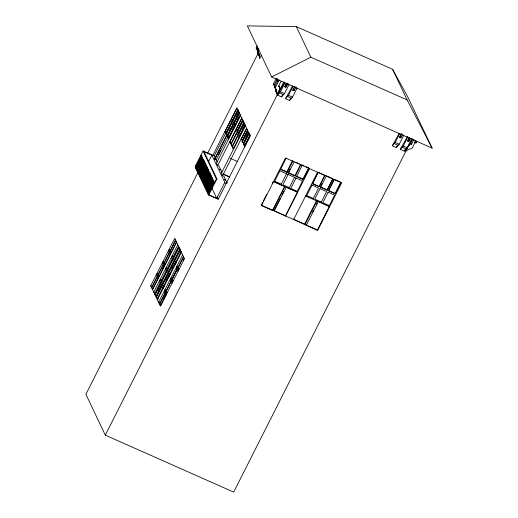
<?xml version="1.0" encoding="UTF-8"?>
<svg xmlns="http://www.w3.org/2000/svg" width="518" height="518" viewBox="0 0 518 518"><rect width="100%" height="100%" fill="white"/><g stroke="black" fill="none" stroke-linecap="round" stroke-linejoin="round"><path stroke-width="0.78" d="M215.255 158.068L214.225 155.892L203.062 150.945L195.066 166.777L208.411 194.872L218.233 199.229L250.22 135.904L236.875 107.809L212.885 155.303M208.411 194.872L209.259 193.195L204.481 183.217L209.848 172.585L210.153 173.226L204.785 183.851L204.118 183.553L195.37 167.418L201.295 155.685L201.968 155.983M257.815 47.164L256.76 49.255L256.17 47.98L257.226 45.895M208.961 192.56L208.67 193.136L196.231 166.951L201.599 156.326M196.231 166.951L195.927 166.317L196.594 166.608L201.599 156.701M196.84 168.227L202.208 157.601M202.214 157.971L197.203 167.89L196.536 167.592L201.903 156.967L202.57 157.258M202.512 158.243L197.144 168.868L197.811 169.166L202.823 159.246M258.404 48.433L257.349 50.524L259.291 54.526L259.758 58.333L261.428 55.031M197.442 169.509L202.81 158.877M203.114 159.518L197.746 170.144L198.413 170.441L200.207 166.9M257.945 51.794L259 49.702M198.051 170.785L203.419 160.159L204.086 160.457M200.919 165.482L203.788 159.816M198.083 172.216L85.897 394.302L105.309 435.165L233.696 492.1L412.166 138.779M207.556 153.47L258.184 53.237M204.027 161.435L198.659 172.06L199.326 172.358M199.378 171.011L204.39 161.092L203.723 160.794L198.355 171.426L199.022 171.723L198.718 171.082L199.022 171.723M258.579 55.789L257.517 50.712L258.579 55.789L259.246 54.468M199.631 172.999L204.999 162.374L204.332 162.076L198.964 172.701L199.631 172.999L204.481 183.217M205.303 163.015L199.935 173.64L200.239 174.281L205.607 163.649L205.911 164.29L200.544 174.916L200.842 175.557L206.216 164.925L206.514 165.566L201.146 176.191L201.45 176.832L206.818 166.207M208.34 162.115L211.849 155.18L203.937 151.67L217.081 179.338L216.414 179.04L203.062 150.945M201.755 177.473L207.122 166.841M225.317 131.106L230.646 120.552L231.656 122.682L226.327 133.236L225.317 131.106L226.651 131.702L231.63 121.853M237.989 110.153L232.323 121.367L231.313 119.237L236.979 108.022M202.059 178.108L207.427 167.482M202.363 178.749L207.375 168.829M214.225 155.892L225.854 132.867M237.963 109.317L232.653 119.826L231.313 119.237M202.667 179.383L208.035 168.758M202.965 180.024L208.34 169.399M226.528 133.663L231.863 123.109L232.873 125.239L227.538 135.794L226.528 133.663L227.907 134.279L232.886 124.424M239.206 112.704L233.54 123.919L232.53 121.788L238.189 110.58M203.27 180.665L208.637 170.034M217.178 162.108L216.148 159.939L214.607 158.922L226.599 135.179M184.602 258.314L160.438 306.216L150.732 285.781L174.721 238.286L184.427 258.722M203.574 181.3L208.942 170.675M214.808 159.35L226.806 135.599M229.798 129.61L230.51 128.205M236.493 116.349L238.267 112.846M234.537 123.802L233.864 122.384L239.174 111.869M208.89 172.021L203.878 181.941L204.176 182.576L209.55 171.95M218.486 154.481L220.668 150.162M227.745 136.221L233.074 125.667L234.084 127.791L228.755 138.345L227.745 136.221L229.124 136.83L234.097 126.981M240.417 115.255L234.751 126.47L233.741 124.346L239.407 113.131M151.541 287.484L157.381 275.861M163.377 263.992L157.867 274.954L157.064 273.251L158.398 273.841M163.869 263.079L169.373 252.117M175.706 239.581L169.865 251.204L169.056 249.501L170.396 250.097M216.148 159.939L227.778 136.914M158.884 277.078L158.074 275.382L163.403 264.827M170.875 253.334L170.066 251.631L175.731 240.417M232.828 128.665L233.54 127.26M236.998 120.305L238.772 116.803M205.089 184.492L210.457 173.86M240.43 114.446L235.12 124.955L233.741 124.346M162.406 269.211L163.83 266.401M158.346 277.972L153.037 288.487L151.742 287.911L157.407 276.696L158.217 278.399M164.387 266.123L159.408 275.971L158.074 275.382M170.383 254.247L165.41 264.096L164.07 263.507L169.399 252.952L170.208 254.655M176.716 241.712L171.406 252.227L170.066 251.631M152.551 289.614L176.541 242.12M205.393 185.127L210.761 174.501M240.514 115.469L216.524 162.963L217.741 165.52L219.075 166.11L220.797 169.729L219.457 169.14L219.658 169.561L220.998 170.157L222.028 172.326M205.698 185.768L211.066 175.142M206.002 186.409L211.37 175.777M206.3 187.043L211.668 176.418M177.752 244.677L153.762 292.171L155.102 292.761L155.659 293.933M217.741 165.52L241.731 118.026M206.604 187.684L211.972 177.052M242.845 120.364L237.179 131.578L236.169 129.455L241.828 118.24M206.909 188.325L212.276 177.693M207.213 188.96L212.581 178.334M167.942 269.509L167.385 268.337L172.364 258.488M178.697 245.953L173.388 256.462L172.093 255.886L173.2 258.229L178.865 247.015M155.102 292.761L160.412 282.252M161.985 281.397L161.435 280.232L166.407 270.377M238.138 131.442L237.464 130.024L242.774 119.516M207.517 189.601L212.529 179.681M154.876 294.509L160.541 283.294L159.427 280.957M166.537 271.426L161.208 281.98L160.094 279.636L161.435 280.232M167.204 270.105L172.533 259.55L171.426 257.206M207.822 190.236L213.189 179.61M167.754 273.977L162.419 284.531L161.409 282.401L166.738 271.846M180.083 249.572L174.417 260.787L173.407 258.657L179.066 247.442M244.056 122.921L238.39 134.136L237.38 132.006L243.046 120.791M208.119 190.877L213.494 180.251L213.792 180.886L208.424 191.518M158.689 290.197L161.169 285.288M162.037 284.298L156.371 295.513L155.076 294.936L160.742 283.722L161.752 285.852L156.086 297.067M167.722 273.148L162.749 282.996L161.409 282.401M173.679 261.253L168.7 271.102L167.405 270.532L172.74 259.978L173.75 262.102L168.415 272.656M180.05 248.737L174.741 259.246L173.407 258.657M244.03 122.086L238.714 132.602L237.38 132.006M208.728 192.152L214.096 181.527M209.032 192.793L214.4 182.161M163.733 287.296L162.62 284.958L167.955 274.404M175.731 263.552L174.618 261.208L180.283 249.993M245.267 125.473L239.601 136.687L238.591 134.557L244.256 123.349M216.414 179.04L214.342 183.145L200.99 155.05M224.786 182.42L216.731 198.375L208.819 194.865L216.88 178.911M171.846 269.01L173.977 264.789M165.889 280.905L168.376 275.977M179.999 252.965L180.711 251.567M242.204 129.824L244.684 124.916M158.184 299.255L157.627 298.083L162.937 287.568M164.517 286.719L163.96 285.547L169.289 274.993M170.474 274.831L169.917 273.659L174.89 263.804M176.508 262.976L175.952 261.804L181.268 251.288M245.241 124.637L239.931 135.153L238.591 134.557M157.401 299.831L181.397 252.337M245.37 125.686L221.38 173.18L222.591 175.738L223.931 176.327L225.647 179.947L224.307 179.351L224.514 179.778L225.893 180.387L227.266 183.288M182.608 254.888L158.618 302.382L159.952 302.978M222.591 175.738L246.581 128.244M247.623 129.727L242.314 140.242L241.019 139.666L246.685 128.451M177.175 268.687L172.196 278.535L170.946 277.978L172.766 281.811M159.427 304.085L165.261 292.463M171.264 280.594L165.754 291.556L164.951 289.853L166.284 290.443M171.756 279.681L177.085 269.127L176.275 267.424M183.592 256.183L177.752 267.806L176.942 266.103L178.283 266.699M166.77 293.68L165.961 291.977L171.29 281.423M178.762 269.936L177.952 268.233L183.618 257.019M248.88 132.297L243.57 142.813L242.23 142.217L242.029 141.796L247.695 130.581M242.23 142.217L247.895 131.002M163.597 299.074L166.071 294.166M182.983 260.69L184.045 258.586M166.194 294.554L160.884 305.07L159.628 304.513L165.294 293.298L166.103 295.001M245.804 137.464L248.284 132.556M277.214 79.021L274.041 85.295L273.452 84.02L276.269 78.445M250.052 134.835L244.742 145.351L243.447 144.775L243.246 144.354L248.905 133.139M243.447 144.775L249.113 133.56M277.693 78.807L277.046 80.083L276.877 79.727L277.823 81.786L278.878 79.694M280.044 88.429L278.82 86.085L280.044 88.429L277.091 94.282L276.573 90.566L274.637 86.564L277.803 80.29M250.123 135.69L244.561 147.118M275.226 87.833L279.098 80.167M281.132 81.209L278.949 85.522L279.409 87.354M105.309 435.165L283.786 81.85M289.083 84.492L284.505 93.551L281.514 96.898L277.499 95.124L284.686 82.187M277.499 95.124L280.491 91.777L285.029 82.796M288.215 83.443L285.839 87.322L284.712 86.817L286.473 83.333M284.712 86.817L287.089 82.945M285.839 87.322L287.6 83.832M281.514 96.898L282.847 94.263M297.105 88.047L292.528 97.112L289.536 100.46L285.522 98.679L292.748 85.671M285.522 98.679L288.52 95.331L293.097 86.273M296.238 87.005L293.861 90.877L292.735 90.378L294.496 86.894M292.735 90.378L295.111 86.506M289.536 100.46L290.533 98.478M272.818 210.612L272.617 210.185L284.654 186.357L284.855 186.784L272.818 210.612L261.448 205.568L261.24 205.141L262.704 202.253M263.429 200.809L266.712 194.315M272.183 183.482L272.915 182.038M261.448 205.568L285.476 157.996L341.647 182.899L317.612 230.478M286.143 158.288L280.484 169.503L287.173 172.475L292.838 161.26L292.495 160.541L286.836 171.756L287.173 172.475M279.901 170.862L274.695 181.164L281.293 184.097L286.499 173.789M295.195 176.029L294.988 175.589L300.654 164.374L300.861 164.815L295.195 176.029L288.513 173.064L288.306 172.624L290.074 169.121M288.513 173.064L294.179 161.849M288.099 174.495L282.906 184.771L289.342 187.62L294.535 177.35M274.43 210.127L280.244 198.614M282.064 195.014L283.877 191.414M286.195 187.38L274.067 210.845L285.424 215.883L297.423 192.133L286.771 187.412M296.031 178.011L290.773 188.422L297.293 191.31L302.551 180.905L279.817 170.823M308.624 167.826L308.883 168.369L303.218 179.584L302.959 179.04L308.624 167.826L305.95 166.641M309.55 168.667L285.56 216.161L285.353 215.734M293.583 219.723L317.573 172.229M318.117 172.254L312.451 183.469L319.263 186.7L324.928 175.485L318.117 172.254L312.574 183.735L319.263 186.7M312.037 185.114L306.747 195.584L313.306 198.498M319.14 186.435L324.799 175.22M313.267 198.575L318.596 188.021L311.914 185.055M332.951 179.047L327.285 190.261L320.603 187.296L320.402 186.881L322.177 183.378M320.603 187.296L326.269 176.081L326.068 175.667M320.059 188.669L314.769 199.145L321.328 202.052M316.945 201.016L304.947 224.76L304.642 224.113L316.634 200.362M312.626 211.979L313.358 210.535M316.265 204.778L316.99 203.341M306.287 225.356L318.285 201.606L318.078 201.185L329.649 206.65L305.575 195.972M327.285 190.261L327.091 189.847L332.757 178.632L326.741 175.965M321.289 202.137L326.618 191.582L319.936 188.617M328.788 189.756L334.097 179.241M334.291 179.642L328.626 190.851L335.314 193.816L340.974 182.608L340.786 182.206L335.12 193.421L335.314 193.816M328.082 192.23L322.792 202.7L329.357 205.614M329.312 205.691L334.647 195.137L327.959 192.172M272.656 210.107L317.657 230.393L317.45 229.973L329.448 206.222M403.839 135.166L399.261 144.231L396.27 147.578L392.255 145.798L399.113 133.508M392.255 145.798L395.253 142.45L399.825 133.385M402.648 134.758L400.595 137.995L399.469 137.497L401.23 134.013M399.469 137.497L401.845 133.618M396.27 147.578L397.267 145.597M411.862 138.727L407.284 147.785L404.293 151.133L400.278 149.359L407.504 136.351M400.278 149.359L403.276 146.011L407.854 136.946M410.67 138.319L408.618 141.55L407.491 141.051L409.252 137.568M407.491 141.051L409.544 137.82M408.618 141.55L409.673 139.459M404.293 151.133L405.29 149.158M405.762 150.641L408.093 146.024M409.706 143.59L410.91 143.039L412.723 139.439M408.43 145.364L411.512 144.315L414.057 139.277M414.575 142.456L416.472 141.938L415.909 143.046L414.575 142.456L415.63 140.365M415.844 140.812L411.965 148.478L408.864 149.229L405.426 151.301M416.446 141.297L415.909 143.046M271.62 76.955L310.858 57.226L407.148 99.929L432.103 148.122L271.62 76.955L247.371 25.9L296.315 26.606L392.599 69.302L407.847 97.067L432.103 148.122M400.233 136.81L401.359 137.315M408.255 140.372L409.382 140.87M285.476 86.137L286.603 86.636M293.499 89.698L294.625 90.197M395.253 142.45L399.261 144.231M403.276 146.011L407.284 147.785M280.491 91.777L284.505 93.551M288.52 95.331L292.528 97.112M394.036 143.48L398.044 145.26M402.059 147.041L406.067 148.821M279.28 92.806L283.288 94.587M287.302 96.367L291.31 98.142M232.53 121.788L233.864 122.384M236.169 129.455L237.464 130.024M303.943 165.754L301.942 164.866L302.201 165.41L296.536 176.625L303.218 179.584M295.972 162.302L299.32 163.785M334.77 179.539L340.119 181.909M242.029 141.796L243.324 142.372M243.246 144.354L244.58 144.943M280.808 169.082L286.836 171.756M288.306 172.624L294.988 175.589M296.277 176.075L302.959 179.04M320.402 186.881L327.091 189.847M328.438 190.456L335.12 193.421M230.465 158.404L237.574 161.558M306.688 195.953L308.819 196.898M274.702 181.947L283.942 186.046M273.485 181.74L297.423 192.133M214.607 158.922L215.941 159.518M223.349 174.119L229.247 176.735M222.999 174.126L229.629 177.065M196.885 166.038L195.914 165.1M200.913 169.859L203.788 171.147M226.23 183.398L224.987 182.848L211.642 154.752M293.272 219.069L304.642 224.113M306.086 224.929L317.45 229.973M261.24 205.141L272.617 210.185M174.618 261.208L175.952 261.804M164.394 261.972L163.06 261.376L164.879 265.21M177.952 268.233L179.293 268.829M167.385 268.337L166.09 267.761L169.729 275.427M169.917 273.659L168.622 273.083L173.951 262.529L175.065 264.873M173.29 280.698L171.957 280.108L177.285 269.554L178.095 271.257M162.62 284.958L163.96 285.547M165.961 291.977L167.295 292.573M150.732 285.781L152.065 286.376M157.627 298.083L156.294 297.487L161.953 286.273L163.066 288.617M195.37 167.418L203.807 182.906M256.17 47.98L259.291 54.526M273.452 84.02L275.395 88.021L275.861 91.828L274.799 86.752M392.599 69.302L407.148 99.929M410.91 143.039L411.512 144.315M409.11 143.862L409.719 145.137M296.315 26.606L310.858 57.226M224.883 131.553L228.522 139.219M229.733 141.77L233.372 149.437M217.204 197.06L218.233 199.229M203.788 171.134L204.811 173.284M205.827 175.434L208.553 181.171M209.919 184.039L216.731 198.375M198.116 169.807L197.507 168.525L197.811 169.166M195.875 167.625L199.281 174.793M202.007 180.529L206.436 189.847M207.116 191.284L208.819 194.865M168.389 250.822L169.198 252.525M162.393 262.697L164.212 266.524M165.423 269.082L169.069 276.741M170.28 279.299L172.099 283.126M156.397 274.572L157.207 276.275M164.284 291.174L165.093 292.871M276.476 78.891L276.644 79.248M277.661 81.43L277.823 81.786M274.637 86.564L275.395 88.021M275.984 89.297L277.091 94.282L276.45 93.098L275.984 89.297L276.573 90.566M259.758 58.333L258.702 53.257M197.578 168.823L204.118 183.553M197.494 168.739L200.783 176.534M235.502 130.769L230.167 141.323L231.177 143.454L236.512 132.899L235.502 130.769M236.713 133.327L231.384 143.881L232.394 146.005L237.723 135.451L236.713 133.327M237.924 135.878L232.595 146.432L233.605 148.562L238.94 138.008L237.924 135.878"/></g></svg>
